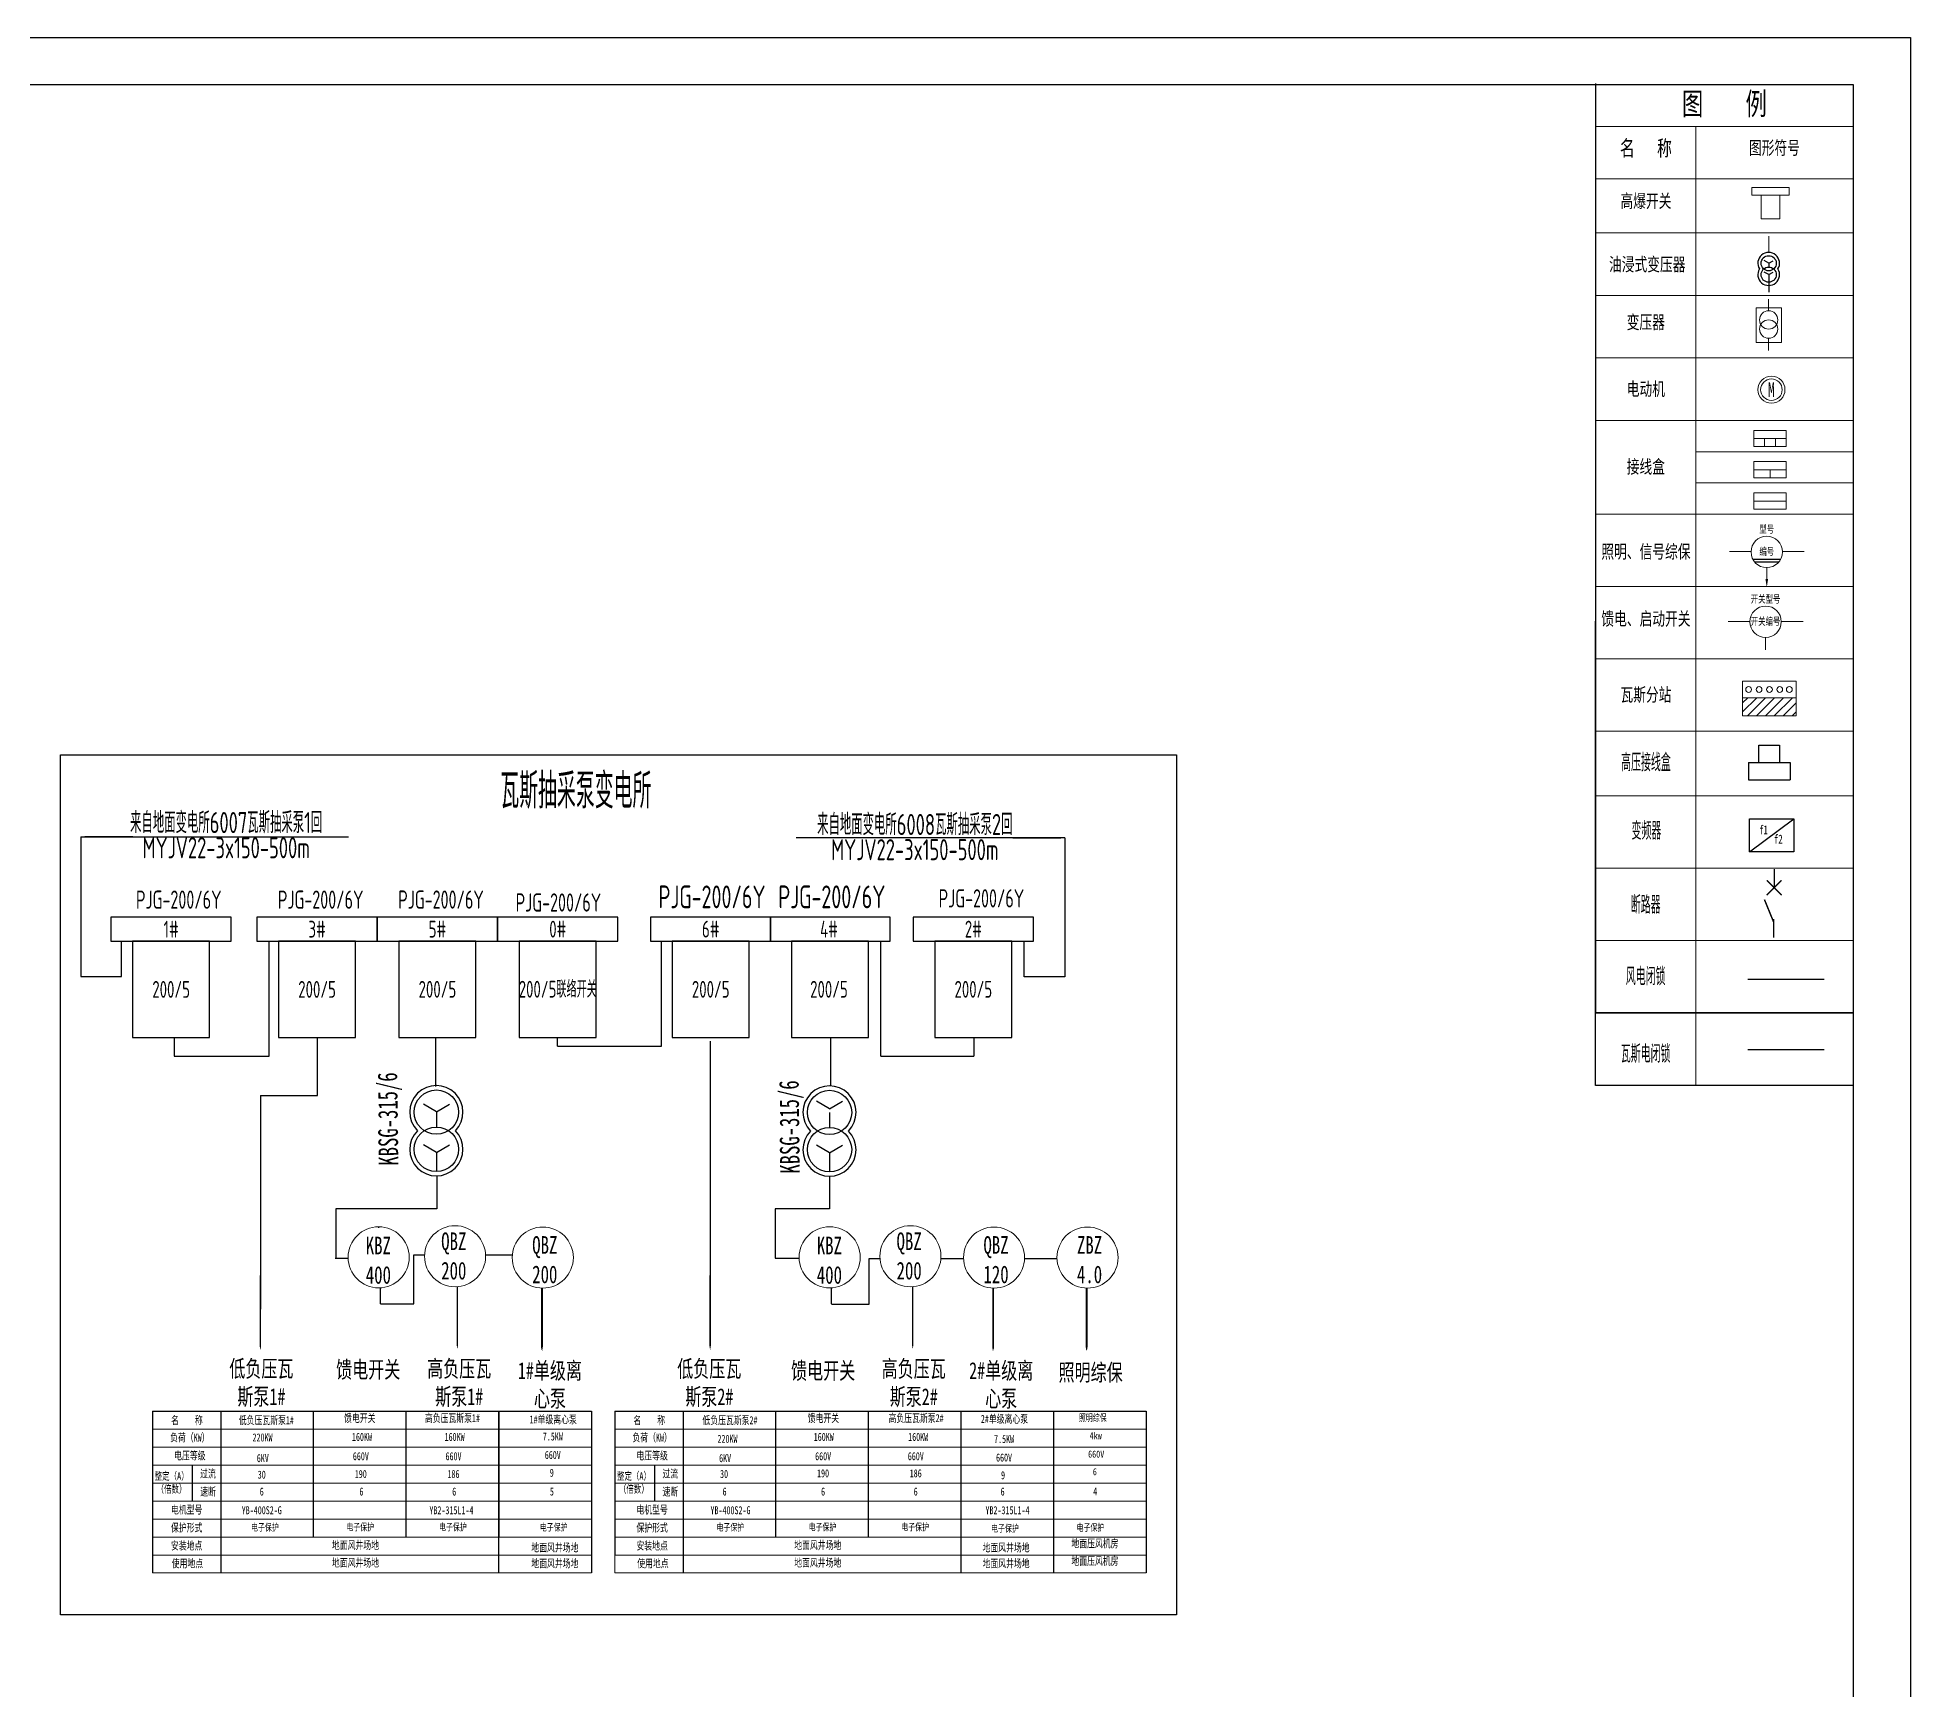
# Model space of a CAD drawing. Header units: millimetres. Extents: x -10061 to 3337, y -3023 to -418.
# Drawn here: x -8685 to -8149, y -2551 to -2078 of the extents above; entities that cross this region are included whole.
import ezdxf
from ezdxf.lldxf.tags import DXFTag

# ---------------------------------------------------------------- set-up
doc = ezdxf.new("R2010")
doc.units = ezdxf.units.MM
doc.layers.add('LAYER1', color=3, linetype='Continuous')
doc.layers.add('参数', color=1, linetype='Continuous', lineweight=15)
doc.layers.add('图框内框', color=16, linetype='Continuous', lineweight=100)
doc.styles.add('仿宋_GB2312', font='', dxfattribs={"width": 0.7, "height": 3})
doc.styles.add('国标', font='gbenor.shx', dxfattribs={"width": 0.75, "height": 3.5, "bigfont": 'gbcbig.shx'})
doc.styles.get('仿宋_GB2312').set_extended_font_data('FangSong_GB2312')
tags = doc.linetypes.add('ACAD_ISO02W100', pattern=[15, 12, -3]).pattern_tags.tags
tags[6:7] = [DXFTag(74, 4), DXFTag(75, 0), DXFTag(340, '0'), DXFTag(46, 1.0), DXFTag(50, 0.0), DXFTag(44, 0.0), DXFTag(45, 0.0)]
tags[4:5] = [DXFTag(74, 4), DXFTag(75, 0), DXFTag(340, '0'), DXFTag(46, 1.0), DXFTag(50, 0.0), DXFTag(44, 0.0), DXFTag(45, 0.0)]
tags = doc.linetypes.add('HIDDEN', pattern=[0.375, 0.25, -0.125]).pattern_tags.tags
tags[6:7] = [DXFTag(74, 4), DXFTag(75, 0), DXFTag(340, '0'), DXFTag(46, 1.0), DXFTag(50, 0.0), DXFTag(44, 0.0), DXFTag(45, 0.0)]
tags[4:5] = [DXFTag(74, 4), DXFTag(75, 0), DXFTag(340, '0'), DXFTag(46, 1.0), DXFTag(50, 0.0), DXFTag(44, 0.0), DXFTag(45, 0.0)]

msp = doc.modelspace()

# ---------------------------------------------------------------- hatches: boundary and pattern name
at = {"linetype": 'ByBlock', "lineweight": 15}
h = msp.add_hatch(color=7, dxfattribs=at)
h.paths.add_polyline_path([(-8190.21, -2233.2), (-8190.58, -2233.2), (-8190.58, -2235.62)])
h.paths.add_polyline_path([(-8190.58, -2235.62), (-8190.58, -2233.2), (-8190.96, -2233.2)])
at = {"layer": '参数', "lineweight": 15, "ltscale": 30}
h = msp.add_hatch(dxfattribs=at)
h.set_pattern_fill('JIS_WOOD', color=5, scale=2.543581, style=0)
h.set_pattern_definition([(45, (-10594.051, -2457.3882), (-1.2717903, 1.2717903), [])])
h.paths.add_polyline_path([(-8182.17, -2267.15), (-8197.48, -2267.15), (-8197.48, -2272.31), (-8182.17, -2272.31)])

# ---------------------------------------------------------------- linework, layer by layer
at = {"color": 0, "lineweight": -3}
for p, q in [((-10060.78, -2078.4), (-8149.48, -2078.4)), ((-8618.77, -2369.63), (-8618.77, -2336.75)), ((-8443.86, -2369.63), (-8443.86, -2336.73)), ((-8645.91, -2364.27), (-8645.91, -2369.63)), ((-8604.91, -2380.87), (-8604.91, -2364.27)), ((-8417.28, -2364.25), (-8417.28, -2369.63)), ((-8645.91, -2369.63), (-8618.77, -2369.63)), ((-8443.86, -2369.63), (-8417.28, -2369.63)), ((-8621.24, -2380.87), (-8604.91, -2380.87))]:
    msp.add_line(p, q, dxfattribs=at)
at = {"lineweight": -2}
for p, q in [((-8149.48, -2078.4), (-8149.48, -3022.9)), ((-8165.89, -2357.19), (-8239.49, -2357.19)), ((-8165.89, -2378.01), (-8239.5, -2378.01))]:
    msp.add_line(p, q, dxfattribs=at)
at = {"lineweight": 15}
for p, q in [((-8239.49, -2103.89), (-8165.89, -2103.89)), ((-8210.88, -2103.89), (-8210.88, -2357.19)), ((-8239.49, -2118.84), (-8165.89, -2118.84)), ((-8210.88, -2124.71), (-8210.88, -2378.01)), ((-8184.15, -2121.26), (-8194.88, -2121.26)), ((-8194.88, -2123.5), (-8194.88, -2121.26)), ((-8194.88, -2123.5), (-8184.15, -2123.5)), ((-8192.2, -2123.5), (-8192.2, -2130.21)), ((-8186.83, -2130.21), (-8186.83, -2123.5)), ((-8184.15, -2123.5), (-8184.15, -2121.26)), ((-8186.83, -2130.21), (-8192.2, -2130.21)), ((-8239.49, -2134.29), (-8165.89, -2134.29)), ((-8190.03, -2139.85), (-8190.03, -2135.19)), ((-8165.89, -2152.16), (-8239.49, -2152.16)), ((-8239.49, -2152.16), (-8165.89, -2152.16)), ((-8190.04, -2156.52), (-8190.04, -2153.18)), ((-8190.04, -2164.38), (-8190.04, -2165.71)), ((-8190.04, -2164.38), (-8190.04, -2167.88)), ((-8165.89, -2170.02), (-8239.49, -2170.02)), ((-8239.49, -2170.02), (-8165.89, -2170.02)), ((-8165.89, -2187.88), (-8239.49, -2187.88)), ((-8239.49, -2187.88), (-8165.89, -2187.88)), ((-8194.3, -2190.72), (-8184.99, -2190.72)), ((-8194.3, -2195.37), (-8194.3, -2190.72)), ((-8194.3, -2193.05), (-8184.99, -2193.05)), ((-8194.3, -2195.37), (-8184.99, -2195.37)), ((-8191.2, -2195.37), (-8191.2, -2193.05)), ((-8188.1, -2195.37), (-8188.1, -2193.05)), ((-8184.99, -2195.37), (-8184.99, -2190.72)), ((-8210.88, -2196.82), (-8165.89, -2196.82)), ((-8194.3, -2199.66), (-8184.99, -2199.66)), ((-8194.3, -2204.32), (-8194.3, -2199.66)), ((-8184.99, -2204.32), (-8184.99, -2199.66)), ((-8165.89, -2205.75), (-8210.88, -2205.75)), ((-8210.88, -2205.75), (-8165.89, -2205.75)), ((-8194.3, -2201.99), (-8184.99, -2201.99)), ((-8194.3, -2204.32), (-8184.99, -2204.32)), ((-8189.65, -2201.99), (-8189.65, -2204.32)), ((-8194.3, -2208.58), (-8184.99, -2208.58)), ((-8194.3, -2213.24), (-8194.3, -2208.58)), ((-8194.3, -2210.91), (-8184.99, -2210.91)), ((-8184.99, -2213.24), (-8184.99, -2208.58)), ((-8165.89, -2214.67), (-8239.49, -2214.67)), ((-8239.49, -2214.67), (-8165.89, -2214.67)), ((-8194.3, -2213.24), (-8184.99, -2213.24)), ((-8195.07, -2225.37), (-8201.28, -2225.37)), ((-8186.09, -2225.37), (-8179.89, -2225.37)), ((-8190.58, -2229.95), (-8190.58, -2233.45)), ((-8239.49, -2235.34), (-8165.89, -2235.34)), ((-8195.41, -2245.34), (-8201.61, -2245.35)), ((-8186.43, -2245.34), (-8180.22, -2245.35)), ((-8190.92, -2249.93), (-8190.92, -2253.42)), ((-8239.49, -2256.02), (-8165.89, -2256.02)), ((-8165.89, -2276.69), (-8239.49, -2276.69)), ((-8239.49, -2295.17), (-8165.89, -2295.17)), ((-8165.89, -2295.17), (-8239.48, -2295.17)), ((-8165.89, -2315.84), (-8239.49, -2315.84)), ((-8239.49, -2315.84), (-8165.89, -2315.84)), ((-8165.89, -2336.52), (-8239.49, -2336.52)), ((-8165.89, -2336.52), (-8239.49, -2336.52)), ((-8239.49, -2336.52), (-8165.89, -2336.52)), ((-8165.89, -2357.33), (-8239.5, -2357.33)), ((-8239.5, -2357.33), (-8165.89, -2357.33)), ((-8165.89, -2357.33), (-8239.49, -2357.33))]:
    msp.add_line(p, q, dxfattribs=at)
at = {"color": 5, "lineweight": 15}
msp.add_line((-8197.48, -2267.15), (-8182.17, -2267.15), dxfattribs=at)
at = {"color": 0}
for p, q in [((-8672.61, -2306.91), (-8672.61, -2346.82)), ((-8391.21, -2307.19), (-8391.21, -2346.95)), ((-8660.9, -2346.82), (-8660.9, -2336.75)), ((-8506.59, -2366.78), (-8506.59, -2336.73)), ((-8402.92, -2346.95), (-8402.92, -2336.73)), ((-8402.92, -2346.95), (-8402.92, -2336.73)), ((-8672.61, -2346.82), (-8660.9, -2346.82)), ((-8571.13, -2364.25), (-8571.13, -2378.26)), ((-8492.66, -2365.33), (-8492.66, -2441.95)), ((-8458.28, -2364.25), (-8458.28, -2378.09)), ((-8621.24, -2380.87), (-8621.24, -2441.95)), ((-8458.53, -2384.61), (-8462.25, -2382.47)), ((-8458.53, -2384.61), (-8454.81, -2382.47)), ((-8570.93, -2385.48), (-8574.65, -2383.33)), ((-8570.93, -2385.48), (-8567.21, -2383.33)), ((-8570.88, -2385.6), (-8570.88, -2390.02)), ((-8458.53, -2385.69), (-8458.53, -2390.11)), ((-8570.93, -2397.13), (-8574.65, -2394.99)), ((-8570.93, -2397.13), (-8567.21, -2394.99)), ((-8570.93, -2397.13), (-8570.93, -2402.5)), ((-8458.53, -2397.23), (-8462.25, -2395.08)), ((-8458.53, -2397.23), (-8454.81, -2395.08)), ((-8458.53, -2397.23), (-8458.53, -2402.59))]:
    msp.add_line(p, q, dxfattribs=at)
at = {"color": 0, "lineweight": 30}
for p, q in [((-8188.47, -2316.18), (-8188.47, -2321.46)), ((-8188.63, -2330.42), (-8188.63, -2335.67))]:
    msp.add_line(p, q, dxfattribs=at)
at = {"color": 0, "linetype": 'ByBlock', "lineweight": -3}
msp.add_line((-8536.26, -2366.78), (-8506.59, -2366.78), dxfattribs=at)
at = {"color": 0, "lineweight": 15}
for p, q in [((-8652.04, -2476.19), (-8579.61, -2476.19)), ((-8625.54, -2476.19), (-8526.61, -2476.19)), ((-8519.87, -2476.05), (-8519.87, -2517.27)), ((-8519.87, -2476.19), (-8447.45, -2476.19)), ((-8493.38, -2476.19), (-8367.97, -2476.19)), ((-8652.04, -2481.34), (-8579.61, -2481.34)), ((-8625.54, -2481.34), (-8526.61, -2481.34)), ((-8519.87, -2481.34), (-8447.45, -2481.34)), ((-8493.38, -2481.34), (-8367.97, -2481.34)), ((-8652.04, -2486.49), (-8579.61, -2486.49)), ((-8625.54, -2486.49), (-8526.61, -2486.49)), ((-8519.87, -2486.49), (-8447.45, -2486.49)), ((-8493.38, -2486.49), (-8367.97, -2486.49)), ((-8652.04, -2491.64), (-8579.61, -2491.64)), ((-8625.54, -2491.64), (-8526.61, -2491.64)), ((-8519.87, -2491.64), (-8447.45, -2491.64)), ((-8493.38, -2491.64), (-8367.97, -2491.64)), ((-8652.04, -2496.79), (-8579.61, -2496.79)), ((-8625.54, -2496.79), (-8526.61, -2496.79)), ((-8519.87, -2496.79), (-8447.45, -2496.79)), ((-8493.38, -2496.79), (-8367.97, -2496.79)), ((-8652.04, -2501.94), (-8579.61, -2501.94)), ((-8625.54, -2501.94), (-8526.61, -2501.94)), ((-8519.87, -2501.94), (-8447.45, -2501.94)), ((-8493.38, -2501.94), (-8367.97, -2501.94)), ((-8652.04, -2507.1), (-8526.61, -2507.1)), ((-8519.87, -2507.1), (-8367.97, -2507.1)), ((-8652.04, -2512.25), (-8526.61, -2512.25)), ((-8519.87, -2512.25), (-8367.97, -2512.25)), ((-8652.04, -2517.27), (-8526.61, -2517.27)), ((-8519.87, -2517.27), (-8367.97, -2517.27))]:
    msp.add_line(p, q, dxfattribs=at)
at = {"lineweight": 15}
msp.add_lwpolyline([(-8193.61, -2155.7), (-8186.35, -2155.7), (-8186.35, -2165.55), (-8193.61, -2165.55)], close=True, dxfattribs=at)
at = {"color": 5, "lineweight": 15}
msp.add_lwpolyline([(-8197.48, -2267.15), (-8197.48, -2262.44), (-8182.17, -2262.44), (-8182.17, -2267.15)], dxfattribs=at)
at = {"color": 0, "lineweight": 35}
for points in [[(-8657.66, -2306.91, 0.4, 0.4, 0), (-8665.52, -2306.91, 2.4, 0, 0), (-8672.61, -2306.91, 0, 0, 0)], [(-8406.16, -2307.18, 0.4, 0.4, 0), (-8398.3, -2307.19, 2.4, 0, 0), (-8391.21, -2307.19, 0, 0, 0)], [(-8621.24, -2432.23, 0.4, 0.4, 0), (-8621.24, -2446.57, 2.4, 0, 0), (-8621.24, -2453.66, 0, 0, 0)], [(-8492.66, -2432.23, 0.4, 0.4, 0), (-8492.66, -2446.57, 2.4, 0, 0), (-8492.66, -2453.66, 0, 0, 0)], [(-8564.93, -2435.5, 0.4, 0.4, 0), (-8564.93, -2446.26, 2.4, 0, 0), (-8564.93, -2453.35, 0, 0, 0)], [(-8540.83, -2435.89, 0.4, 0.4, 0), (-8540.83, -2446.77, 2.4, 0, 0), (-8540.83, -2453.86, 0, 0, 0)], [(-8540.68, -2435.9, 0.4, 0.4, 0), (-8540.68, -2446.77, 2.4, 0, 0), (-8540.68, -2453.86, 0, 0, 0)], [(-8434.75, -2435.5, 0.4, 0.4, 0), (-8434.75, -2446.26, 2.4, 0, 0), (-8434.75, -2453.35, 0, 0, 0)], [(-8411.83, -2435.89, 0.4, 0.4, 0), (-8411.83, -2446.77, 2.4, 0, 0), (-8411.83, -2453.86, 0, 0, 0)], [(-8411.67, -2435.9, 0.4, 0.4, 0), (-8411.67, -2446.77, 2.4, 0, 0), (-8411.67, -2453.86, 0, 0, 0)], [(-8385.1, -2435.89, 0.4, 0.4, 0), (-8385.1, -2446.77, 2.4, 0, 0), (-8385.1, -2453.86, 0, 0, 0)], [(-8384.95, -2435.9, 0.4, 0.4, 0), (-8384.95, -2446.77, 2.4, 0, 0), (-8384.95, -2453.86, 0, 0, 0)]]:
    msp.add_lwpolyline(points, format="xyseb", dxfattribs=at)
at = {"color": 0, "lineweight": 30, "const_width": 0.421}
for points in [[(-8190.58, -2319.35), (-8186.36, -2323.57)], [(-8186.36, -2319.35), (-8190.58, -2323.57)], [(-8188.63, -2331.23), (-8191.25, -2324.83)]]:
    msp.add_lwpolyline(points, dxfattribs=at)
at = {"color": 0, "linetype": 'ByBlock', "lineweight": -3}
for points in [[(-8663.95, -2329.87), (-8663.95, -2336.75), (-8629.55, -2336.75), (-8629.55, -2329.87)], [(-8622.23, -2329.87), (-8622.23, -2336.75), (-8587.83, -2336.75), (-8587.83, -2329.87)], [(-8587.82, -2329.85), (-8587.82, -2336.73), (-8553.42, -2336.73), (-8553.42, -2329.85)], [(-8553.42, -2329.85), (-8553.42, -2336.73), (-8519.02, -2336.73), (-8519.02, -2329.85)], [(-8434.61, -2329.85), (-8434.61, -2336.73), (-8400.21, -2336.73), (-8400.21, -2329.85)], [(-8434.61, -2329.85), (-8434.61, -2336.73), (-8400.21, -2336.73), (-8400.21, -2329.85)], [(-8657.76, -2336.75), (-8657.76, -2364.27), (-8635.74, -2364.27), (-8635.74, -2336.75)], [(-8616.04, -2336.75), (-8616.04, -2364.27), (-8594.02, -2364.27), (-8594.02, -2336.75)], [(-8581.63, -2336.73), (-8581.63, -2364.25), (-8559.61, -2364.25), (-8559.61, -2336.73)], [(-8547.23, -2336.73), (-8547.23, -2364.25), (-8525.21, -2364.25), (-8525.21, -2336.73)], [(-8503.5, -2336.73), (-8503.5, -2364.25), (-8481.48, -2364.25), (-8481.48, -2336.73)], [(-8469.41, -2336.73), (-8469.41, -2364.25), (-8447.39, -2364.25), (-8447.39, -2336.73)], [(-8428.42, -2336.73), (-8428.42, -2364.25), (-8406.41, -2364.25), (-8406.41, -2336.73)]]:
    msp.add_lwpolyline(points, close=True, dxfattribs=at)
for points in [[(-8475.44, -2329.85), (-8509.69, -2329.85), (-8509.69, -2336.73), (-8475.44, -2336.73)], [(-8475.44, -2329.85), (-8475.44, -2336.73)], [(-8475.44, -2336.73), (-8441.2, -2336.73), (-8441.2, -2329.85), (-8475.44, -2329.85)], [(-8475.44, -2336.73), (-8475.44, -2329.85)]]:
    msp.add_lwpolyline(points, dxfattribs=at)
at = {"lineweight": 15}
for centre, radius in [((-8190.04, -2159.14), 2.62), ((-8190.04, -2161.76), 2.62), ((-8189.25, -2179.09), 3.88), ((-8189.25, -2179.09), 3.08), ((-8190.58, -2225.46), 4.49), ((-8190.92, -2245.43), 4.49)]:
    msp.add_circle(centre, radius, dxfattribs=at)
at = {"color": 5, "lineweight": 15}
for centre in [(-8195.77, -2264.79), (-8192.78, -2264.79), (-8189.82, -2264.79), (-8186.87, -2264.79), (-8184.13, -2264.79)]:
    msp.add_circle(centre, 0.83, dxfattribs=at)
at = {"color": 0}
for centre in [(-8570.93, -2385.6), (-8458.53, -2385.69), (-8570.93, -2396.23), (-8458.53, -2396.32)]:
    msp.add_circle(centre, 6.34, dxfattribs=at)
at = {"color": 0, "lineweight": 15}
for centre in [(-8587.42, -2427.1), (-8565.57, -2426.79), (-8458.48, -2427.1), (-8435.39, -2426.79)]:
    msp.add_circle(centre, 8.73, dxfattribs=at)
at = {"color": 7, "lineweight": 15}
for centre in [(-8540.5, -2427.17), (-8411.49, -2427.17), (-8384.77, -2427.17)]:
    msp.add_circle(centre, 8.73, dxfattribs=at)
at = {"color": 0}
for centre, start, end in [((-8570.93, -2385.6), 315.6439, 224.3561), ((-8458.53, -2385.69), 315.6439, 224.3561), ((-8570.93, -2396.23), 135.6439, 44.3561), ((-8458.53, -2396.32), 135.6439, 44.3561)]:
    msp.add_arc(centre, 7.6, start, end, dxfattribs=at)
at = {"layer": 'LAYER1', "color": 7}
for p, q in [((-8194.58, -2227.51), (-8186.59, -2227.51)), ((-8194.04, -2228.32), (-8187.12, -2228.32))]:
    msp.add_line(p, q, dxfattribs=at)
at = {"layer": '参数', "color": 5, "lineweight": 15, "ltscale": 30}
for p, q in [((-8197.48, -2267.15), (-8197.48, -2272.31)), ((-8182.17, -2272.31), (-8182.17, -2265.86)), ((-8197.48, -2272.31), (-8182.17, -2272.31))]:
    msp.add_line(p, q, dxfattribs=at)
at = {"layer": '图框内框', "color": 0, "lineweight": 30}
for p, q in [((-10043.2, -2091.86), (-8165.88, -2091.86)), ((-8165.88, -2091.86), (-8165.88, -3009.51)), ((-8188.47, -2321.46), (-8188.47, -2321.46))]:
    msp.add_line(p, q, dxfattribs=at)
at = {"layer": '图框内框', "color": 0, "lineweight": -3}
for p, q in [((-8239.49, -2357.19), (-8239.46, -2091.56)), ((-8239.5, -2378.01), (-8239.46, -2112.38)), ((-8190.03, -2142.95), (-8191.36, -2142.2)), ((-8190.03, -2146.2), (-8191.36, -2145.45)), ((-8190.03, -2142.95), (-8188.73, -2142.25)), ((-8190.03, -2142.95), (-8190.03, -2144.03)), ((-8190.03, -2146.2), (-8188.73, -2145.5)), ((-8190.03, -2146.2), (-8190.03, -2151.24)), ((-8192.85, -2285.67), (-8192.85, -2280.72)), ((-8192.85, -2280.72), (-8186.9, -2280.72)), ((-8186.9, -2280.72), (-8186.9, -2285.67)), ((-8195.83, -2285.67), (-8183.92, -2285.67)), ((-8195.83, -2285.67), (-8195.83, -2290.63)), ((-8192.85, -2285.67), (-8186.9, -2285.67)), ((-8183.92, -2285.67), (-8183.92, -2290.63)), ((-8195.83, -2290.63), (-8183.92, -2290.63)), ((-8195.83, -2290.63), (-8183.92, -2290.63)), ((-8195.52, -2311.18), (-8182.83, -2301.77)), ((-8672.61, -2306.91), (-8596.09, -2306.91)), ((-8391.21, -2307.19), (-8468.03, -2307.15)), ((-8391.21, -2346.95), (-8402.92, -2346.95)), ((-8536.26, -2366.78), (-8536.26, -2364.25)), ((-8570.93, -2397.49), (-8570.93, -2400.12)), ((-8458.53, -2397.58), (-8458.53, -2400.21)), ((-8570.83, -2403.9), (-8570.83, -2413.24)), ((-8458.53, -2403.9), (-8458.53, -2413.24)), ((-8570.83, -2413.24), (-8599.71, -2413.24)), ((-8599.71, -2413.24), (-8599.71, -2427.32)), ((-8458.52, -2413.24), (-8474.11, -2413.24)), ((-8474.11, -2413.24), (-8474.11, -2427.32)), ((-8587.47, -2418.37), (-8587.47, -2418.63)), ((-8599.89, -2427.32), (-8596.15, -2427.32)), ((-8577.39, -2426.35), (-8574.29, -2426.35)), ((-8577.39, -2440.37), (-8577.39, -2426.35)), ((-8556.85, -2426.35), (-8549.19, -2426.35)), ((-8474.11, -2427.32), (-8467.21, -2427.32)), ((-8447.22, -2440.46), (-8447.22, -2427.47)), ((-8447.22, -2427.47), (-8444.09, -2427.47)), ((-8426.68, -2427.47), (-8420.22, -2427.47)), ((-8402.77, -2427.47), (-8393.5, -2427.47)), ((-8586.9, -2440.44), (-8586.9, -2435.82)), ((-8564.9, -2440.44), (-8564.9, -2435.49)), ((-8457.96, -2440.44), (-8457.96, -2435.82)), ((-8434.72, -2440.44), (-8434.72, -2435.49)), ((-8586.91, -2440.37), (-8577.39, -2440.37)), ((-8457.94, -2440.46), (-8447.22, -2440.46)), ((-8652.04, -2471.03), (-8652.04, -2512.25)), ((-8652.04, -2471.03), (-8579.61, -2471.03)), ((-8632.53, -2471.03), (-8632.53, -2517.27)), ((-8625.54, -2471.03), (-8526.61, -2471.03)), ((-8606.11, -2471.03), (-8606.11, -2507.1)), ((-8579.62, -2471.03), (-8579.62, -2507.1)), ((-8579.61, -2471.03), (-8579.61, -2507.1)), ((-8553.12, -2471.03), (-8553.12, -2517.27)), ((-8553.12, -2471.03), (-8553.12, -2507.1)), ((-8553.1, -2471.03), (-8553.1, -2507.1)), ((-8526.61, -2471.03), (-8526.61, -2517.27)), ((-8519.87, -2471.03), (-8519.87, -2512.25)), ((-8519.87, -2471.03), (-8447.45, -2471.03)), ((-8500.37, -2471.03), (-8500.37, -2517.27)), ((-8493.38, -2471.03), (-8367.97, -2471.03)), ((-8473.95, -2471.03), (-8473.95, -2507.1)), ((-8447.46, -2471.03), (-8447.46, -2507.1)), ((-8447.45, -2471.03), (-8447.45, -2507.1)), ((-8420.97, -2471.03), (-8420.97, -2507.1)), ((-8420.95, -2471.03), (-8420.95, -2517.27)), ((-8420.95, -2471.03), (-8420.95, -2507.1)), ((-8394.47, -2471.03), (-8394.47, -2507.1)), ((-8394.46, -2471.03), (-8394.46, -2517.27)), ((-8394.46, -2471.03), (-8394.46, -2517.27)), ((-8394.46, -2471.03), (-8394.46, -2507.1)), ((-8367.97, -2471.03), (-8367.97, -2517.27)), ((-8652.04, -2476.05), (-8652.04, -2517.27)), ((-8640.75, -2486.49), (-8640.75, -2496.79)), ((-8508.59, -2486.49), (-8508.59, -2496.79))]:
    msp.add_line(p, q, dxfattribs=at)
at = {"layer": '图框内框', "color": 1, "linetype": 'HIDDEN', "lineweight": -3}
msp.add_line((-8196.04, -2347.55), (-8174.2, -2347.55), dxfattribs=at)
at = {"layer": '图框内框', "color": 3, "linetype": 'HIDDEN', "lineweight": -3}
msp.add_line((-8196.04, -2367.73), (-8174.2, -2367.73), dxfattribs=at)
at = {"layer": '图框内框', "color": 0, "linetype": 'ACAD_ISO02W100', "lineweight": -3}
msp.add_lwpolyline([(-8678.41, -2283.46), (-8359.36, -2283.46), (-8359.36, -2529.32), (-8678.41, -2529.32)], close=True, dxfattribs=at)
at = {"layer": '图框内框', "color": 0, "lineweight": -3}
msp.add_lwpolyline([(-8195.52, -2301.77), (-8182.83, -2301.77), (-8182.83, -2311.18), (-8195.52, -2311.18)], close=True, dxfattribs=at)
for centre in [(-8190.03, -2142.95), (-8190.03, -2146.2)]:
    msp.add_circle(centre, 2.17, dxfattribs=at)
for centre, start, end in [((-8190.03, -2142.95), 328.4077, 211.5923), ((-8190.03, -2146.2), 148.4077, 31.5923)]:
    msp.add_arc(centre, 3.1, start, end, dxfattribs=at)

# ---------------------------------------------------------------- texts
at = {"lineweight": 15, "attachment_point": 5, "style": '仿宋_GB2312'}
for s, insert, char_height, width in [('{\\fFangSong_GB2312|b1|i0|c134|p49;图    例}', (-8202.69, -2097.69), 6.359, 73.6042), ('名   称', (-8225.13, -2110.27), 4.451, 28.5056), ('图形符号', (-8188.38, -2110.16), 3.815, 44.9876), ('{\\fFangSong|b0|i0|c134|p49;高爆开关}', (-8225.13, -2125.36), 3.8154, 28.6165), ('{\\fFangSong|b0|i0|c134|p49;油浸式变压器}', (-8224.75, -2143.46), 3.8154, 28.5611), ('{\\fFangSong|b0|i0|c134|p49;变压器}', (-8225.16, -2159.99), 3.8154, 28.5611), ('电动机', (-8225.15, -2179.08), 3.815, 28.5477), ('M', (-8189.25, -2179.09), 4.2, 5.8342), ('接线盒', (-8225.16, -2201.28), 3.815, 28.5611)]:
    msp.add_mtext(s, dxfattribs=dict(at, insert=insert, char_height=char_height, width=width))
at = {"color": 7, "lineweight": 15, "attachment_point": 5, "style": '仿宋_GB2312'}
for s, insert, char_height, width in [('型号', (-8190.58, -2219.08), 2.162, 9.8708), ('编号', (-8190.58, -2225.47), 2.162, 9.8708), ('开关型号', (-8190.92, -2239.05), 2.162, 9.8708), ('开关编号', (-8190.92, -2245.43), 2.162, 9.8708), ('{\\fFangSong|b0|i0|c134|p49;f1}', (-8191.49, -2304.92), 2.5952, 16.5597), ('{\\fFangSong|b0|i0|c134|p49;f2}', (-8187.29, -2307.57), 2.5952, 16.5597), ('QBZ\\P200', (-8539.93, -2427.81), 5.04, 21.4), ('QBZ\\P120', (-8410.92, -2427.81), 5.04, 21.4), ('ZBZ\\P4.0', (-8384.19, -2427.81), 5.04, 21.4), ('{\\fFangSong|b0|i0|c134|p49;1#单级离心泵}', (-8538.45, -2463.74), 4.8, 20.8316), ('{\\fFangSong|b0|i0|c134|p49;2#单级离心泵}', (-8409.45, -2463.74), 4.8, 20.8316), ('{\\fFangSong|b0|i0|c134|p49;照明综保}', (-8383.89, -2460.28), 4.8, 30.628), ('{\\fFangSong|b0|i0|c134|p49;1#单级离心泵}', (-8537.52, -2473.58), 2.2879, 16.9123), ('{\\fFangSong|b0|i0|c134|p49;2#单级离心泵}', (-8408.51, -2473.43), 2.2879, 16.9123), ('{\\fSimSun|b0|i0|c134|p2;照明综保}', (-8383.27, -2473.1), 2.024, 14.9615), ('{\\fFangSong|b0|i0|c134|p49;7.5KW}', (-8537.64, -2478.33), 2.2879, 16.9123), ('{\\fFangSong|b0|i0|c134|p49;7.5KW}', (-8408.63, -2479.05), 2.2879, 16.9123), ('{\\fSimSun|b0|i0|c134|p2;4kw}', (-8382.44, -2478.1), 2.024, 14.9615), ('{\\fFangSong|b0|i0|c134|p49;660V}', (-8537.65, -2483.63), 2.2879, 16.9123), ('{\\fFangSong|b0|i0|c134|p49;660V}', (-8408.64, -2484.35), 2.2879, 16.9123), ('{\\fSimSun|b0|i0|c134|p2;660V}', (-8382.29, -2483.37), 2.024, 14.9615), ('{\\fFangSong|b0|i0|c134|p49;9}', (-8537.93, -2488.69), 2.2879, 16.9123), ('{\\fFangSong|b0|i0|c134|p49;9}', (-8408.92, -2489.41), 2.2879, 16.9123), ('{\\fSimSun|b0|i0|c134|p2;6}', (-8382.67, -2488.42), 2.024, 14.9615), ('{\\fFangSong|b0|i0|c134|p49;4}', (-8382.57, -2494.01), 2.2879, 16.9123), ('{\\fSimSun|b0|i0|c134|p2;电子保护}', (-8537.39, -2504.37), 2.024, 14.9615), ('{\\fSimSun|b0|i0|c134|p2;电子保护}', (-8408.38, -2504.68), 2.024, 14.9615), ('{\\fSimSun|b0|i0|c134|p2;电子保护}', (-8383.94, -2504.46), 2.024, 14.9615), ('{\\fFangSong|b0|i0|c134|p49;地面风井场地}', (-8537.06, -2510.21), 2.2879, 20.4961), ('{\\fFangSong|b0|i0|c134|p49;地面风井场地}', (-8408.05, -2510.21), 2.2879, 20.4961), ('{\\fFangSong|b0|i0|c134|p49;地面压风机房}', (-8382.65, -2509.04), 2.2879, 20.4961), ('{\\fFangSong|b0|i0|c134|p49;地面风井场地}', (-8537.06, -2514.75), 2.2879, 20.4961), ('{\\fFangSong|b0|i0|c134|p49;地面风井场地}', (-8408.05, -2514.75), 2.2879, 20.4961), ('{\\fFangSong|b0|i0|c134|p49;地面压风机房}', (-8382.65, -2514.05), 2.2879, 20.4961)]:
    msp.add_mtext(s, dxfattribs=dict(at, insert=insert, char_height=char_height, width=width))
at = {"color": 0, "lineweight": 15, "attachment_point": 5, "style": '仿宋_GB2312'}
for s, insert, char_height, width in [('照明、信号综保', (-8225.12, -2225.59), 3.815, 28.4867), ('馈电、启动开关', (-8225.12, -2244.76), 3.815, 28.4867), ('瓦斯分站', (-8225.12, -2266.51), 3.815, 28.4867), ('{\\Ftxt,gbcbig|c134;高压接线盒}', (-8225.12, -2285.65), 5.0688, 28.4867), ('{\\Ftxt,gbcbig|c134;变频器}', (-8225, -2305.18), 5.0688, 28.4867), ('{\\Ftxt,gbcbig|c134;断路器}', (-8225.21, -2326.35), 5.0688, 28.4867), ('{\\Ftxt,gbcbig|c134;风电闭锁}', (-8225.21, -2346.81), 5.0688, 28.4867), ('{\\Ftxt,gbcbig|c134;瓦斯电闭锁}', (-8225.21, -2368.99), 5.0688, 28.4867), ('QBZ\\P200', (-8565.95, -2426.75), 5.04, 21.4), ('QBZ\\P200', (-8435.77, -2426.75), 5.04, 21.4), ('KBZ\\P400', (-8587.51, -2427.97), 5.04, 21.4), ('KBZ\\P400', (-8458.57, -2427.97), 5.04, 21.4), ('{\\fFangSong|b0|i0|c134|p49;低负压瓦斯泵1#}', (-8620.96, -2463.22), 4.8, 20.8316), ('{\\fFangSong|b0|i0|c134|p49;馈电开关}', (-8590.41, -2459.45), 4.8, 20.8316), ('{\\fFangSong|b0|i0|c134|p49;高负压瓦斯泵1#}', (-8564.39, -2463.22), 4.8, 20.8316), ('{\\fFangSong|b0|i0|c134|p49;低负压瓦斯泵2#}', (-8492.9, -2463.25), 4.8, 20.8316), ('{\\fFangSong|b0|i0|c134|p49;馈电开关}', (-8460.35, -2459.77), 4.8, 20.8316), ('{\\fFangSong|b0|i0|c134|p49;高负压瓦斯泵2#}', (-8434.46, -2463.25), 4.8, 20.8316), ('{\\fFangSong|b0|i0|c134|p49;名    称}', (-8642.24, -2473.81), 2.2879, 16.9123), ('{\\fFangSong|b0|i0|c134|p49;低负压瓦斯泵1#}', (-8619.53, -2473.81), 2.2879, 16.9123), ('{\\fFangSong|b0|i0|c134|p49;馈电开关}', (-8592.82, -2473.21), 2.2879, 16.9123), ('{\\fFangSong|b0|i0|c134|p49;高负压瓦斯泵1#}', (-8566.33, -2473.21), 2.2879, 16.9123), ('{\\fFangSong|b0|i0|c134|p49;名    称}', (-8510.08, -2473.81), 2.2879, 16.9123), ('{\\fFangSong|b0|i0|c134|p49;低负压瓦斯泵2#}', (-8486.99, -2473.81), 2.2879, 16.9123), ('{\\fFangSong|b0|i0|c134|p49;馈电开关}', (-8460.28, -2473.21), 2.2879, 16.9123), ('{\\fFangSong|b0|i0|c134|p49;高负压瓦斯泵2#}', (-8433.79, -2473.21), 2.2879, 16.9123), ('负荷（KW）', (-8641.41, -2478.76), 2.288, 16.9123), ('{\\fFangSong|b0|i0|c134|p49;220KW}', (-8620.63, -2478.6), 2.2879, 16.9123), ('{\\fFangSong|b0|i0|c134|p49;160KW}', (-8592.2, -2478.45), 2.2879, 16.9123), ('{\\fFangSong|b0|i0|c134|p49;160KW}', (-8565.71, -2478.45), 2.2879, 16.9123), ('负荷（KW）', (-8509.24, -2478.76), 2.288, 16.9123), ('{\\fFangSong|b0|i0|c134|p49;220KW}', (-8487.7, -2479), 2.2879, 16.9123), ('{\\fFangSong|b0|i0|c134|p49;160KW}', (-8460.19, -2478.45), 2.2879, 16.9123), ('{\\fFangSong|b0|i0|c134|p49;160KW}', (-8433.18, -2478.45), 2.2879, 16.9123), ('电压等级', (-8641.41, -2483.91), 2.288, 16.9123), ('{\\fFangSong|b0|i0|c134|p49;6KV}', (-8620.55, -2484.52), 2.2879, 16.9123), ('{\\fFangSong|b0|i0|c134|p49;660V}', (-8592.51, -2483.97), 2.2879, 16.9123), ('{\\fFangSong|b0|i0|c134|p49;660V}', (-8566.02, -2483.97), 2.2879, 16.9123), ('电压等级', (-8509.24, -2483.91), 2.288, 16.9123), ('{\\fFangSong|b0|i0|c134|p49;6KV}', (-8488.38, -2484.52), 2.2879, 16.9123), ('{\\fFangSong|b0|i0|c134|p49;660V}', (-8460.35, -2483.97), 2.2879, 16.9123), ('{\\fFangSong|b0|i0|c134|p49;660V}', (-8433.86, -2483.97), 2.2879, 16.9123), ('{\\H0.95x;整定（A）\\P（倍数}）', (-8646.6, -2491.64), 2.2879, 10.3783), ('过流', (-8636.22, -2489.07), 2.288, 10.3783), ('{\\fFangSong|b0|i0|c134|p49;30}', (-8620.85, -2489.24), 2.2879, 16.9123), ('{\\fFangSong|b0|i0|c134|p49;190}', (-8592.54, -2489.06), 2.2879, 16.9123), ('{\\fFangSong|b0|i0|c134|p49;186}', (-8566.05, -2489.06), 2.2879, 16.9123), ('{\\H0.95x;整定（A）\\P（倍数}）', (-8514.43, -2491.64), 2.2879, 10.3783), ('过流', (-8504.05, -2489.07), 2.288, 10.3783), ('{\\fFangSong|b0|i0|c134|p49;30}', (-8488.68, -2489.04), 2.2879, 16.9123), ('{\\fFangSong|b0|i0|c134|p49;190}', (-8460.38, -2488.86), 2.2879, 16.9123), ('{\\fFangSong|b0|i0|c134|p49;186}', (-8433.89, -2488.86), 2.2879, 16.9123), ('速断', (-8636.22, -2494.22), 2.288, 10.3783), ('{\\fFangSong|b0|i0|c134|p49;6}', (-8620.85, -2494.07), 2.2879, 16.9123), ('{\\fFangSong|b0|i0|c134|p49;6}', (-8592.34, -2494.07), 2.2879, 16.9123), ('{\\fFangSong|b0|i0|c134|p49;6}', (-8565.82, -2494.07), 2.2879, 16.9123), ('{\\fFangSong|b0|i0|c134|p49;5}', (-8537.9, -2494.07), 2.2879, 16.9123), ('速断', (-8504.05, -2494.22), 2.288, 10.3783), ('{\\fFangSong|b0|i0|c134|p49;6}', (-8488.53, -2494.07), 2.2879, 16.9123), ('{\\fFangSong|b0|i0|c134|p49;6}', (-8460.38, -2494.07), 2.2879, 16.9123), ('{\\fFangSong|b0|i0|c134|p49;6}', (-8433.9, -2494.07), 2.2879, 16.9123), ('{\\fFangSong|b0|i0|c134|p49;6}', (-8409.04, -2494.07), 2.2879, 16.9123), ('电机型号', (-8642.31, -2499.37), 2.288, 16.9123), ('{\\fFangSong|b0|i0|c134|p49;YB-400S2-G}', (-8620.85, -2499.41), 2.2879, 16.9123), ('{\\fFangSong|b0|i0|c134|p49;YB2-315L1-4}', (-8566.62, -2499.41), 2.2879, 16.9123), ('电机型号', (-8509.24, -2499.37), 2.288, 16.9123), ('{\\fFangSong|b0|i0|c134|p49;YB-400S2-G}', (-8486.84, -2499.41), 2.2879, 16.9123), ('{\\fFangSong|b0|i0|c134|p49;YB2-315L1-4}', (-8407.65, -2499.41), 2.2879, 16.9123), ('保护形式', (-8642.31, -2504.52), 2.288, 16.9123), ('{\\fSimSun|b0|i0|c134|p2;电子保护}', (-8619.94, -2504.38), 2.024, 14.9615), ('{\\fSimSun|b0|i0|c134|p2;电子保护}', (-8592.69, -2504.3), 2.024, 14.9615), ('{\\fSimSun|b0|i0|c134|p2;电子保护}', (-8566.2, -2504.3), 2.024, 14.9615), ('保护形式', (-8509.24, -2504.52), 2.288, 16.9123), ('{\\fSimSun|b0|i0|c134|p2;电子保护}', (-8486.87, -2504.38), 2.024, 14.9615), ('{\\fSimSun|b0|i0|c134|p2;电子保护}', (-8460.53, -2504.3), 2.024, 14.9615), ('{\\fSimSun|b0|i0|c134|p2;电子保护}', (-8434.04, -2504.3), 2.024, 14.9615), ('安装地点', (-8642.31, -2509.67), 2.288, 16.9123), ('{\\fFangSong|b0|i0|c134|p49;地面风井场地}', (-8594.05, -2509.53), 2.2879, 20.4961), ('安装地点', (-8509.24, -2509.67), 2.288, 16.9123), ('{\\fFangSong|b0|i0|c134|p49;地面风井场地}', (-8461.89, -2509.53), 2.2879, 20.4961), ('{\\fSimSun|b0|i0|c134|p2;使用地点}', (-8642.09, -2514.73), 2.2879, 14.9615), ('{\\fFangSong|b0|i0|c134|p49;地面风井场地}', (-8594.05, -2514.55), 2.2879, 20.4961), ('{\\fSimSun|b0|i0|c134|p2;使用地点}', (-8509.02, -2514.73), 2.2879, 14.9615), ('{\\fFangSong|b0|i0|c134|p49;地面风井场地}', (-8461.89, -2514.55), 2.2879, 20.4961)]:
    msp.add_mtext(s, dxfattribs=dict(at, insert=insert, char_height=char_height, width=width))
at = {"color": 0, "linetype": 'ByBlock', "lineweight": -3, "insert": (-8531.05, -2293.86), "char_height": 10, "width": 106.7571, "attachment_point": 5, "style": '国标'}
msp.add_mtext('瓦斯抽采泵变电所', dxfattribs=at)
at = {"color": 0, "linetype": 'ByBlock', "char_height": 6.0203, "width": 61.9582, "attachment_point": 5, "style": '国标'}
for s, insert in [('来自地面变电所6007瓦斯抽采泵1回', (-8631.02, -2302.88)), ('来自地面变电所6008瓦斯抽采泵2回', (-8434.15, -2303.43)), ('MYJV22-3x150-500m', (-8631.02, -2310.02)), ('MYJV22-3x150-500m', (-8434.15, -2310.57))]:
    msp.add_mtext(s, dxfattribs=dict(at, insert=insert))
at = {"color": 0, "linetype": 'ByBlock', "lineweight": 25, "attachment_point": 5, "style": '国标'}
for s, insert, char_height, width in [('PJG-200/6Y', (-8644.57, -2324.86), 5.212, 137.606), ('PJG-200/6Y', (-8604.01, -2324.86), 5.212, 137.606), ('PJG-200/6Y', (-8569.6, -2324.84), 5.212, 137.606), ('PJG-200/6Y', (-8536.03, -2325.67), 5.212, 137.606), ('PJG-200/6Y', (-8492.12, -2324.06), 6.515, 172.0076), ('PJG-200/6Y', (-8457.87, -2324.06), 6.515, 172.0076), ('PJG-200/6Y', (-8415.1, -2324.49), 5.212, 137.606), ('1#', (-8646.75, -2333.31), 4.816, 34.4015), ('3#', (-8605.03, -2333.31), 4.816, 34.4015), ('5#', (-8570.62, -2333.29), 4.816, 34.4015), ('0#', (-8536.22, -2333.29), 4.816, 34.4015), ('6#', (-8492.49, -2333.29), 4.816, 34.4015), ('4#', (-8458.69, -2333.29), 4.816, 34.4015), ('2#', (-8417.41, -2333.29), 4.816, 34.4015), ('200/5', (-8646.75, -2350.51), 4.816, 22.017), ('200/5', (-8605.03, -2350.51), 4.816, 22.017), ('200/5', (-8570.62, -2350.49), 4.816, 22.017), ('200/5联络开关', (-8536.22, -2350.49), 4.816, 22.017), ('200/5', (-8492.49, -2350.49), 4.816, 22.017), ('200/5', (-8458.69, -2350.49), 4.816, 22.017), ('200/5', (-8417.41, -2350.49), 4.816, 22.017)]:
    msp.add_mtext(s, dxfattribs=dict(at, insert=insert, char_height=char_height, width=width))
at = {"color": 0, "lineweight": 15, "char_height": 5.6, "width": 123.9863, "attachment_point": 5, "rotation": 90.7515, "style": '仿宋_GB2312'}
for insert in [(-8584.09, -2387.56), (-8469.31, -2389.84)]:
    msp.add_mtext('KBSG-315/6', dxfattribs=dict(at, insert=insert))

doc.saveas('drawing.dxf')
